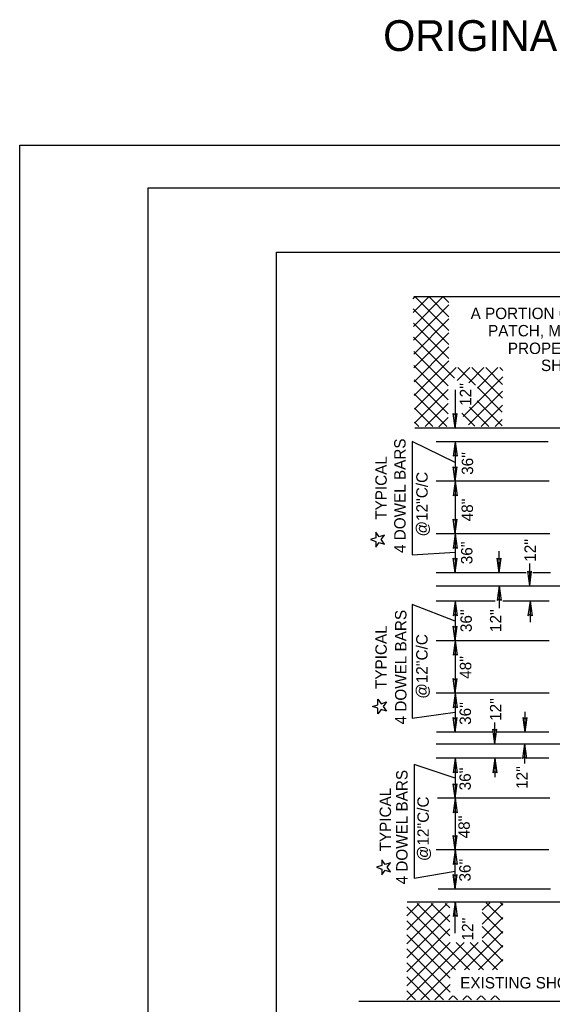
# Model space of a CAD drawing. Extents: x 46 to 406, y 0 to 267.
# Drawn here: x 45.8 to 108, y 129.7 to 244.7 of the extents above; entities that cross this region are included whole.
import ezdxf

# ---------------------------------------------------------------- set-up
doc = ezdxf.new("R2010")
doc.units = 0
doc.layers.add('Default', color=7, linetype='Continuous')
doc.layers.add('Level 1', color=7, linetype='Continuous')

msp = doc.modelspace()

# ---------------------------------------------------------------- linework, layer by layer
at = {"layer": 'Level 1'}
for p, q in [((45.77, 230.05), (405.77, 230.05)), ((45.77, 0.05), (45.77, 230.05)), ((60.77, 5.05), (60.77, 225.05)), ((60.77, 225.05), (405.77, 225.05)), ((75.77, 217.55), (400.77, 217.55)), ((75.77, 12.55), (75.77, 217.55)), ((91.74, 212.12), (91.95, 212.33)), ((91.76, 210.5), (93.58, 212.33)), ((91.78, 208.89), (95.21, 212.33)), ((91.82, 212.39), (188.82, 212.39)), ((91.98, 212.33), (95.91, 208.39)), ((93.61, 212.33), (95.91, 210.02)), ((95.24, 212.33), (95.91, 211.66)), ((91.75, 210.92), (95.91, 206.76)), ((91.8, 207.28), (95.91, 211.39)), ((91.82, 205.66), (95.91, 209.76)), ((91.77, 209.27), (95.91, 205.12)), ((91.79, 207.61), (96.58, 202.82)), ((91.84, 204.05), (95.91, 208.13)), ((91.81, 205.96), (95.82, 201.95)), ((91.85, 202.43), (95.91, 206.49)), ((91.87, 200.82), (95.91, 204.86)), ((91.83, 204.3), (95.82, 200.32)), ((91.89, 199.21), (96.75, 204.07)), ((96.87, 202.55), (98.38, 204.07)), ((96.97, 204.07), (99.01, 202.02)), ((98.24, 202.29), (100.02, 204.07)), ((98.61, 204.07), (102.18, 200.49)), ((99.25, 201.66), (101.65, 204.07)), ((100.24, 204.07), (102.2, 202.1)), ((101.87, 204.07), (102.22, 203.72)), ((91.85, 202.65), (95.82, 198.68)), ((97.58, 198.36), (102.21, 202.99)), ((91.91, 197.59), (95.82, 201.5)), ((96.64, 201.48), (96.64, 197.02)), ((98.22, 197.37), (102.19, 201.34)), ((99.25, 201.79), (102.16, 198.88)), ((91.87, 201), (95.69, 197.18)), ((99.22, 200.18), (102.13, 197.27)), ((91.89, 199.34), (94.04, 197.19)), ((93.15, 197.19), (95.82, 199.87)), ((98.32, 199.45), (100.58, 197.19)), ((99.68, 197.19), (102.17, 199.68)), ((94.76, 197.17), (95.82, 198.23)), ((96.64, 197.02), (96.41, 198.73)), ((96.64, 197.02), (96.88, 198.73)), ((97.43, 198.76), (98.96, 197.23)), ((101.31, 197.19), (102.14, 198.02)), ((91.91, 197.69), (92.42, 197.19)), ((91.92, 197.02), (190.94, 197.02)), ((96.64, 193), (91.62, 195.43)), ((91.62, 195.43), (91.62, 182.19)), ((107.5, 195.42), (94.44, 195.42)), ((96.64, 195.42), (96.41, 193.72)), ((96.64, 195.42), (96.64, 190.8)), ((96.64, 195.42), (96.88, 193.72)), ((96.64, 190.8), (96.41, 192.5)), ((96.64, 190.8), (96.88, 192.5)), ((107.65, 190.8), (94.44, 190.8)), ((96.64, 190.8), (96.41, 189.1)), ((96.64, 190.8), (96.64, 190.79)), ((96.64, 190.8), (96.64, 184.67)), ((96.64, 190.8), (96.88, 189.1)), ((96.64, 184.67), (96.41, 186.37)), ((96.64, 184.67), (96.88, 186.37)), ((107.72, 184.67), (94.44, 184.67)), ((96.64, 184.67), (96.41, 182.96)), ((96.64, 184.67), (96.64, 184.66)), ((96.64, 184.67), (96.64, 180.12)), ((96.64, 184.67), (96.88, 182.96)), ((91.62, 182.19), (96.64, 182.53)), ((96.64, 180.12), (96.41, 181.82)), ((96.64, 180.12), (96.88, 181.82)), ((101.78, 180.12), (101.54, 181.82)), ((101.78, 180.12), (101.78, 182.64)), ((101.78, 180.12), (102.01, 181.82)), ((105.36, 178.58), (105.36, 181.2)), ((104.96, 180.12), (94.44, 180.12)), ((96.64, 180.12), (96.64, 180.12)), ((105.36, 178.58), (105.13, 180.28)), ((105.36, 178.58), (105.59, 180.28)), ((107.79, 180.12), (105.71, 180.12)), ((94.44, 178.58), (113.06, 178.58)), ((101.79, 178.58), (101.55, 176.87)), ((101.79, 178.58), (101.79, 175.98)), ((101.79, 178.58), (102.02, 176.87)), ((96.64, 174.45), (91.62, 176.39)), ((91.62, 176.39), (91.62, 163.14)), ((101.32, 176.8), (94.44, 176.8)), ((96.64, 176.8), (96.41, 175.1)), ((96.64, 176.8), (96.64, 172.18)), ((96.64, 176.8), (96.88, 175.1)), ((107.65, 176.8), (102.23, 176.8)), ((105.4, 176.8), (105.16, 175.1)), ((105.4, 176.8), (105.4, 174.36)), ((105.4, 176.8), (105.63, 175.1)), ((96.64, 172.18), (96.41, 173.89)), ((96.64, 172.18), (96.88, 173.89)), ((107.65, 172.18), (94.44, 172.18)), ((96.64, 172.18), (96.41, 170.48)), ((96.64, 172.18), (96.64, 166.05)), ((96.64, 172.18), (96.88, 170.48)), ((96.64, 166.05), (96.41, 167.75)), ((96.64, 166.05), (96.88, 167.75)), ((107.65, 166.05), (94.44, 166.05)), ((96.64, 166.05), (96.41, 164.35)), ((96.64, 166.05), (96.64, 161.5)), ((96.64, 166.05), (96.88, 164.35)), ((91.62, 163.14), (96.64, 163.84)), ((104.82, 161.5), (104.82, 163.87)), ((96.64, 161.5), (96.41, 163.2)), ((96.64, 161.5), (96.88, 163.2)), ((101.28, 160.14), (101.28, 162.63)), ((104.82, 161.5), (104.58, 163.2)), ((104.82, 161.5), (105.05, 163.2)), ((101.03, 161.5), (94.46, 161.5)), ((101.28, 160.14), (101.05, 161.84)), ((101.28, 160.14), (101.51, 161.84)), ((107.59, 161.5), (101.51, 161.5)), ((94.44, 160.13), (113.29, 160.13)), ((104.76, 160.13), (104.53, 158.43)), ((104.76, 160.13), (104.76, 157.82)), ((104.76, 160.13), (104.99, 158.43)), ((96.64, 156.14), (91.85, 157.71)), ((91.85, 157.71), (91.85, 144.46)), ((104.42, 158.45), (94.44, 158.45)), ((96.64, 158.45), (96.41, 156.75)), ((96.64, 158.45), (96.64, 153.77)), ((96.64, 158.45), (96.88, 156.75)), ((101.28, 158.44), (101.05, 156.73)), ((101.28, 158.44), (101.28, 156.23)), ((101.28, 158.44), (101.51, 156.73)), ((107.58, 158.45), (105.09, 158.45)), ((96.64, 153.77), (96.41, 155.47)), ((96.64, 153.77), (96.88, 155.47)), ((107.72, 153.77), (94.59, 153.77)), ((96.64, 153.77), (96.41, 152.06)), ((96.64, 153.77), (96.64, 147.74)), ((96.64, 153.77), (96.88, 152.06)), ((96.64, 147.74), (96.41, 149.44)), ((96.64, 147.74), (96.88, 149.44)), ((107.58, 147.74), (94.44, 147.74)), ((96.64, 147.74), (96.41, 146.04)), ((96.64, 143.15), (96.64, 147.74)), ((96.64, 147.74), (96.88, 146.04)), ((91.85, 144.46), (96.64, 145.27)), ((96.64, 143.15), (96.41, 144.86)), ((96.64, 143.15), (96.88, 144.86)), ((107.79, 143.15), (94.65, 143.15)), ((90.99, 136.77), (95.71, 141.49)), ((90.99, 138.4), (94.08, 141.49)), ((90.99, 140.03), (92.45, 141.49)), ((91.03, 141.68), (192.07, 141.68)), ((92.22, 141.49), (96.01, 137.7)), ((93.85, 141.49), (96.01, 139.34)), ((95.49, 141.49), (96.01, 140.97)), ((96.64, 141.68), (96.41, 139.98)), ((96.64, 138.02), (96.64, 141.68)), ((96.64, 141.68), (96.88, 139.98)), ((99.81, 140.69), (100.71, 141.58)), ((99.81, 139.05), (102.23, 141.47)), ((100.29, 141.58), (102.23, 139.65)), ((101.93, 141.58), (102.23, 141.28)), ((90.99, 141.08), (98.34, 133.74)), ((99.81, 140.43), (102.23, 138.01)), ((90.99, 135.13), (96.01, 140.15)), ((90.99, 139.45), (96.7, 133.74)), ((99.81, 137.42), (102.23, 139.83)), ((90.99, 133.5), (96.01, 138.51)), ((97.76, 133.74), (102.23, 138.2)), ((99.81, 138.8), (102.23, 136.38)), ((90.99, 137.82), (96.06, 132.75)), ((90.99, 131.87), (96.06, 136.94)), ((91.01, 130.25), (97.7, 136.94)), ((96.13, 133.74), (99.33, 136.94)), ((96.77, 136.94), (99.97, 133.74)), ((98.4, 136.94), (101.6, 133.74)), ((99.81, 137.16), (102.23, 134.75)), ((90.99, 136.18), (96.06, 131.12)), ((99.39, 133.74), (102.23, 136.57)), ((90.99, 134.55), (95.29, 130.25)), ((101.03, 133.74), (102.23, 134.93)), ((92.65, 130.25), (96.06, 133.67)), ((90.99, 132.91), (93.65, 130.25)), ((90.99, 131.28), (92.02, 130.25)), ((94.28, 130.25), (96.06, 132.03)), ((85.38, 130.07), (192.95, 130.07)), ((95.91, 130.25), (96.37, 130.71)), ((96.46, 130.71), (96.92, 130.25)), ((97.55, 130.25), (98, 130.71)), ((98.1, 130.71), (98.55, 130.25)), ((99.18, 130.25), (99.64, 130.71)), ((99.73, 130.71), (100.19, 130.25)), ((100.81, 130.25), (101.27, 130.71)), ((101.36, 130.71), (101.82, 130.25))]:
    msp.add_line(p, q, dxfattribs=at)
for points in [[(96.41, 198.73), (96.64, 198.6), (96.88, 198.73)], [(96.88, 193.72), (96.64, 193.85), (96.41, 193.72)], [(96.41, 192.5), (96.64, 192.37), (96.88, 192.5)], [(96.88, 189.1), (96.64, 189.23), (96.41, 189.1)], [(96.41, 186.37), (96.64, 186.24), (96.88, 186.37)], [(96.88, 182.96), (96.64, 183.1), (96.41, 182.96)], [(96.41, 181.82), (96.64, 181.69), (96.88, 181.82)], [(101.54, 181.82), (101.78, 181.69), (102.01, 181.82)], [(105.13, 180.28), (105.36, 180.15), (105.59, 180.28)], [(102.02, 176.87), (101.79, 177.01), (101.55, 176.87)], [(96.88, 175.1), (96.64, 175.23), (96.41, 175.1)], [(105.63, 175.1), (105.39, 175.23), (105.16, 175.1)], [(96.41, 173.89), (96.64, 173.75), (96.88, 173.89)], [(96.88, 170.48), (96.64, 170.61), (96.41, 170.48)], [(96.41, 167.75), (96.64, 167.62), (96.88, 167.75)], [(96.88, 164.35), (96.64, 164.48), (96.41, 164.35)], [(96.41, 163.2), (96.64, 163.07), (96.88, 163.2)], [(104.58, 163.2), (104.82, 163.07), (105.05, 163.2)], [(101.05, 161.84), (101.28, 161.71), (101.51, 161.84)], [(104.99, 158.43), (104.76, 158.56), (104.53, 158.43)], [(96.88, 156.75), (96.64, 156.88), (96.41, 156.75)], [(101.51, 156.73), (101.28, 156.87), (101.05, 156.73)], [(96.41, 155.47), (96.64, 155.34), (96.88, 155.47)], [(96.88, 152.06), (96.64, 152.19), (96.41, 152.06)], [(96.41, 149.44), (96.64, 149.31), (96.88, 149.44)], [(96.88, 146.04), (96.64, 146.17), (96.41, 146.04)], [(96.41, 144.86), (96.64, 144.73), (96.88, 144.86)], [(96.88, 139.98), (96.64, 140.11), (96.41, 139.98)]]:
    msp.add_lwpolyline(points, dxfattribs=at)
for points in [[(87.38, 184.84), (87.38, 184.18), (86.75, 183.98), (87.38, 183.77), (87.38, 183.11), (87.77, 183.65), (88.4, 183.44), (88.01, 183.98), (88.4, 184.51), (87.77, 184.31)], [(87.61, 163.62), (87.61, 164.28), (86.98, 164.48), (87.61, 164.69), (87.61, 165.35), (87.99, 164.81), (88.62, 165.02), (88.23, 164.48), (88.62, 163.95), (87.99, 164.15)], [(88.09, 146.57), (88.09, 145.91), (87.46, 145.71), (88.09, 145.51), (88.09, 144.85), (88.48, 145.38), (89.11, 145.18), (88.72, 145.71), (89.11, 146.24), (88.48, 146.04)]]:
    msp.add_lwpolyline(points, close=True, dxfattribs=at)

# ---------------------------------------------------------------- texts
at = {"layer": 'Default'}
msp.add_text('ORIGINAL 99SPECS.', height=3.6, dxfattribs=at).set_placement((88.24, 241.05))
at = {"layer": 'Level 1'}
for s, p in [('A PORTION OF THE SHOULDER, ADJACENT TO PROPOSED', (98.46, 209.74)), ('PATCH, MAY BE REMOVED AS NECESSARY TO INSURE', (100.5, 207.72)), ('PROPER FORMING FOR EDGE OF PATCH. COST OF', (102.81, 205.66)), ('SHOULDER REPLACEMENT TO BE INCLUDED', (106.68, 203.67)), ('EXISTING SHOULDER', (97.24, 131.56))]:
    msp.add_text(s, height=1.3333, dxfattribs=at).set_placement(p)
for s, height, p in [("12''", 1.333, (98.53, 199.61)), ('4 DOWEL BARS', 1.3333, (90.86, 182.42)), ('TYPICAL', 1.333, (88.66, 186.3)), ("36''", 1.333, (98.75, 191.55)), ("@12''C/C", 1.333, (93.44, 184.35)), ("48''", 1.333, (98.73, 186.12)), ("36''", 1.333, (98.67, 181.11)), ("12''", 1.333, (106.08, 181.4)), ('4 DOWEL BARS', 1.3333, (90.96, 162.4)), ("36''", 1.333, (98.6, 173.18)), ("12''", 1.333, (102.05, 173.19)), ('TYPICAL', 1.333, (88.66, 166.54)), ("@12''C/C", 1.333, (93.43, 165.4)), ("48''", 1.333, (98.53, 167.73)), ("36''", 1.333, (98.5, 162.35)), ("12''", 1.333, (102.05, 162.81)), ('4 DOWEL BARS', 1.3333, (91.09, 143.71)), ("36''", 1.333, (98.48, 154.7)), ("12''", 1.333, (105.13, 154.87)), ('TYPICAL', 1.333, (89.16, 147.57)), ("@12''C/C", 1.333, (93.57, 146.44)), ("48''", 1.333, (98.36, 149.09)), ("36''", 1.333, (98.46, 144.05)), ("12''", 1.333, (98.77, 137.17))]:
    msp.add_text(s, height=height, rotation=90, dxfattribs=at).set_placement(p)

doc.saveas('drawing.dxf')
